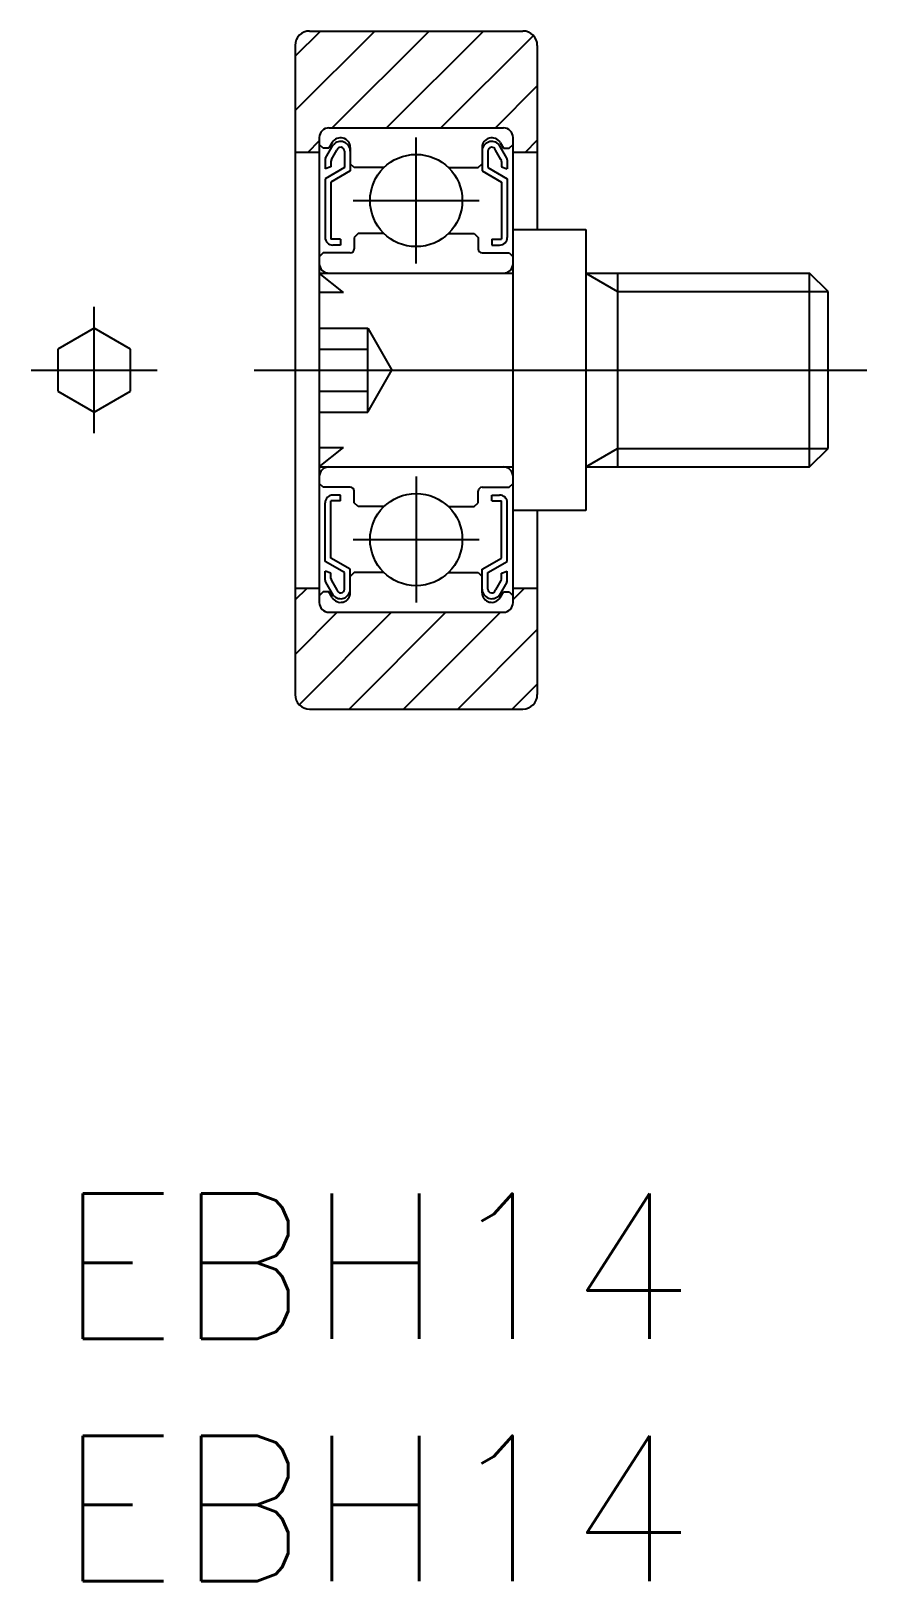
# Model space of a CAD drawing. Extents: x -0.6 to 16.7, y -8 to 24.
import ezdxf

# ---------------------------------------------------------------- set-up
doc = ezdxf.new("R2010")
doc.units = 0
doc.header["$LTSCALE"] = 0.5
doc.linetypes.add('CENTER', pattern=[50.8, 31.75, -6.35, 6.35, -6.35])
doc.linetypes.add('DASHED', pattern=[19.05, 12.7, -6.35])
for name, color, linetype in [('MSM_CENTER', 1, 'CENTER'), ('MSM_CONTINUOUS', 7, 'CONTINUOUS'), ('MSM_DASHED', 4, 'DASHED'), ('MSM_NARROW', 5, 'CONTINUOUS'), ('MSM_PART_NUMBER', 7, 'CONTINUOUS')]:
    doc.layers.add(name, color=color, linetype=linetype)
doc.styles.get("Standard").update_dxf_attribs({"font": 'txt.shx', "height": 3, "bigfont": 'bigfont.shx'})

# ---------------------------------------------------------------- blocks, each defined once
blk = doc.blocks.new('*U2')
at = {"layer": 'MSM_PART_NUMBER'}
blk.add_text('EBH14', height=3, dxfattribs=at).set_placement((0, -3))
blk = doc.blocks.new('*U3')
at = {"layer": 'MSM_PART_NUMBER'}
blk.add_text('EBH14', height=3, dxfattribs=at).set_placement((0, -8))

msp = doc.modelspace()

# ---------------------------------------------------------------- linework, layer by layer
at = {"layer": 'MSM_CENTER'}
for p, q in [((7.398, 19.2), (7.398, 21.8)), ((6.098, 20.5), (8.699, 20.5)), ((0.75, 15.698), (0.75, 18.302)), ((-0.552, 17), (2.052, 17)), ((4.057, 17), (16.702, 17)), ((7.398, 14.8), (7.398, 12.2)), ((6.098, 13.5), (8.699, 13.5))]:
    msp.add_line(p, q, dxfattribs=at)
at = {"layer": 'MSM_CONTINUOUS'}
for p, q in [((5.198, 24), (9.598, 24)), ((4.898, 23.7), (4.898, 10.3)), ((9.898, 23.7), (9.898, 19.9)), ((5.398, 21.8), (5.398, 12.2)), ((5.598, 22), (9.198, 22)), ((9.398, 12.2), (9.398, 21.8)), ((4.898, 21.5), (5.398, 21.5)), ((5.478, 21.58), (5.398, 21.66)), ((5.598, 21.58), (5.478, 21.58)), ((5.529, 21.377), (5.687, 21.651)), ((5.665, 21.696), (5.598, 21.58)), ((5.649, 21.345), (5.76, 21.538)), ((5.918, 21.52), (5.918, 21.18)), ((6.038, 21.596), (6.038, 21.111)), ((8.758, 21.596), (8.758, 21.111)), ((8.878, 21.52), (8.878, 21.18)), ((9.147, 21.345), (9.036, 21.538)), ((9.267, 21.377), (9.11, 21.651)), ((9.131, 21.696), (9.198, 21.58)), ((9.198, 21.58), (9.318, 21.58)), ((9.318, 21.58), (9.398, 21.66)), ((9.398, 21.5), (9.898, 21.5)), ((5.518, 21.337), (5.518, 21.151)), ((5.638, 21.194), (5.518, 21.151)), ((5.918, 21.18), (5.518, 20.949)), ((5.638, 21.305), (5.638, 21.194)), ((6.118, 21.18), (6.038, 21.26)), ((6.731, 21.18), (6.118, 21.18)), ((8.065, 21.18), (8.678, 21.18)), ((8.678, 21.18), (8.758, 21.26)), ((8.878, 21.18), (9.278, 20.949)), ((9.158, 21.305), (9.158, 21.194)), ((9.158, 21.194), (9.278, 21.151)), ((9.278, 21.337), (9.278, 21.151)), ((5.518, 20.949), (5.518, 19.74)), ((6.038, 21.111), (5.638, 20.88)), ((5.638, 20.88), (5.638, 19.7)), ((8.758, 21.111), (9.158, 20.88)), ((9.158, 20.88), (9.158, 19.7)), ((9.278, 20.949), (9.278, 19.74)), ((9.398, 19.9), (10.898, 19.9)), ((10.898, 19.9), (10.898, 14.1)), ((5.838, 19.7), (5.638, 19.7)), ((5.838, 19.58), (5.678, 19.58)), ((5.838, 19.7), (5.838, 19.58)), ((6.198, 19.82), (6.118, 19.74)), ((6.118, 19.74), (6.118, 19.5)), ((6.731, 19.82), (6.198, 19.82)), ((8.065, 19.82), (8.598, 19.82)), ((8.598, 19.82), (8.678, 19.74)), ((8.678, 19.74), (8.678, 19.5)), ((8.958, 19.7), (8.958, 19.58)), ((8.958, 19.7), (9.158, 19.7)), ((8.958, 19.58), (9.118, 19.58)), ((5.478, 19.42), (5.398, 19.34)), ((6.038, 19.42), (5.478, 19.42)), ((8.758, 19.42), (9.318, 19.42)), ((9.318, 19.42), (9.398, 19.34)), ((5.398, 19), (9.398, 19)), ((10.898, 19), (15.519, 19)), ((11.555, 19), (11.555, 15)), ((15.519, 15), (15.519, 19)), ((15.898, 18.621), (15.519, 19)), ((15.898, 15.379), (15.898, 18.621)), ((0.75, 17.866), (0, 17.433)), ((1.5, 17.433), (0.75, 17.866)), ((0, 17.433), (0, 16.567)), ((1.5, 16.567), (1.5, 17.433)), ((0, 16.567), (0.75, 16.134)), ((0.75, 16.134), (1.5, 16.567)), ((15.519, 15), (15.898, 15.379)), ((5.398, 15), (9.398, 15)), ((10.898, 15), (15.519, 15)), ((5.478, 14.58), (5.398, 14.66)), ((6.038, 14.58), (5.478, 14.58)), ((5.838, 14.42), (5.678, 14.42)), ((5.838, 14.3), (5.838, 14.42)), ((6.118, 14.26), (6.118, 14.5)), ((8.678, 14.26), (8.678, 14.5)), ((8.758, 14.58), (9.318, 14.58)), ((8.958, 14.3), (8.958, 14.42)), ((8.958, 14.42), (9.118, 14.42)), ((9.318, 14.58), (9.398, 14.66)), ((5.518, 13.051), (5.518, 14.26)), ((5.638, 13.12), (5.638, 14.3)), ((5.838, 14.3), (5.638, 14.3)), ((6.198, 14.18), (6.118, 14.26)), ((6.731, 14.18), (6.198, 14.18)), ((8.065, 14.18), (8.598, 14.18)), ((8.598, 14.18), (8.678, 14.26)), ((8.958, 14.3), (9.158, 14.3)), ((9.158, 13.12), (9.158, 14.3)), ((9.278, 13.051), (9.278, 14.26)), ((10.898, 14.1), (9.398, 14.1)), ((9.898, 14.1), (9.898, 10.3)), ((6.038, 12.889), (5.638, 13.12)), ((8.758, 12.889), (9.158, 13.12)), ((5.918, 12.82), (5.518, 13.051)), ((5.638, 12.806), (5.518, 12.849)), ((5.518, 12.663), (5.518, 12.849)), ((5.638, 12.695), (5.638, 12.806)), ((5.918, 12.48), (5.918, 12.82)), ((6.038, 12.404), (6.038, 12.889)), ((6.118, 12.82), (6.038, 12.74)), ((6.731, 12.82), (6.118, 12.82)), ((8.065, 12.82), (8.678, 12.82)), ((8.678, 12.82), (8.758, 12.74)), ((8.758, 12.404), (8.758, 12.889)), ((8.878, 12.82), (9.278, 13.051)), ((8.878, 12.48), (8.878, 12.82)), ((9.158, 12.806), (9.278, 12.849)), ((9.158, 12.695), (9.158, 12.806)), ((9.278, 12.663), (9.278, 12.849)), ((4.898, 12.5), (5.398, 12.5)), ((5.529, 12.623), (5.687, 12.349)), ((5.649, 12.655), (5.76, 12.462)), ((9.147, 12.655), (9.036, 12.462)), ((9.267, 12.623), (9.11, 12.349)), ((9.398, 12.5), (9.898, 12.5)), ((5.478, 12.42), (5.398, 12.34)), ((5.598, 12.42), (5.478, 12.42)), ((5.665, 12.304), (5.598, 12.42)), ((9.131, 12.304), (9.198, 12.42)), ((9.198, 12.42), (9.318, 12.42)), ((9.318, 12.42), (9.398, 12.34)), ((5.598, 12), (9.198, 12)), ((5.198, 10), (9.598, 10))]:
    msp.add_line(p, q, dxfattribs=at)
for centre in [(7.398, 20.5), (7.398, 13.5)]:
    msp.add_circle(centre, 0.952, dxfattribs=at)
for centre, radius, start, end in [((5.198, 23.7), 0.3, 90, 180), ((9.598, 23.7), 0.3, 360, 90), ((5.598, 21.8), 0.2, 90, 180), ((5.838, 21.596), 0.2, 0, 150.0002), ((8.958, 21.596), 0.2, 29.9998, 180), ((9.198, 21.8), 0.2, 0, 90), ((5.838, 21.52), 0.2, 0, 139.1892), ((5.838, 21.52), 0.08, 0, 167.1373), ((8.958, 21.52), 0.2, 40.8108, 180), ((8.958, 21.52), 0.08, 12.8627, 180), ((5.598, 21.337), 0.08, 150.0004, 180), ((5.718, 21.305), 0.08, 149.9997, 180), ((9.078, 21.305), 0.08, 0, 30.0003), ((9.198, 21.337), 0.08, 0, 29.9996), ((5.678, 19.74), 0.16, 180, 270), ((9.118, 19.74), 0.16, 270, 360), ((5.598, 19.2), 0.2, 180, 270), ((6.038, 19.5), 0.08, 270.0006, 0), ((8.758, 19.5), 0.08, 180, 269.9994), ((9.198, 19.2), 0.2, 270, 0), ((5.598, 14.8), 0.2, 90, 180), ((9.198, 14.8), 0.2, 0, 90), ((5.678, 14.26), 0.16, 90, 180), ((6.038, 14.5), 0.08, 0, 89.9994), ((8.758, 14.5), 0.08, 90.0006, 180), ((9.118, 14.26), 0.16, 0, 90), ((5.598, 12.663), 0.08, 180, 209.9996), ((5.718, 12.695), 0.08, 180, 210.0003), ((9.078, 12.695), 0.08, 329.9997, 0), ((9.198, 12.663), 0.08, 330.0004, 0), ((5.598, 12.2), 0.2, 180, 270), ((5.838, 12.404), 0.2, 209.9998, 0), ((5.838, 12.48), 0.2, 220.8108, 0), ((5.838, 12.48), 0.08, 192.8627, 0), ((8.958, 12.48), 0.2, 180, 319.1892), ((8.958, 12.404), 0.2, 180, 330.0002), ((8.958, 12.48), 0.08, 180, 347.1373), ((9.198, 12.2), 0.2, 270, 0), ((5.198, 10.3), 0.3, 180, 270), ((9.598, 10.3), 0.3, 270, 0)]:
    msp.add_arc(centre, radius, start, end, dxfattribs=at)
at = {"layer": 'MSM_DASHED'}
for p, q in [((5.898, 18.6), (5.398, 19)), ((5.898, 18.6), (5.398, 18.6)), ((5.398, 17.866), (6.398, 17.866)), ((6.398, 16.134), (6.398, 17.866)), ((6.398, 17.866), (6.898, 17)), ((6.398, 16.25), (6.398, 17.75)), ((5.398, 17.433), (6.398, 17.433)), ((6.398, 16.134), (6.898, 17)), ((5.398, 16.567), (6.398, 16.567)), ((5.398, 16.134), (6.398, 16.134)), ((5.398, 15.4), (5.898, 15.4)), ((5.398, 15), (5.898, 15.4))]:
    msp.add_line(p, q, dxfattribs=at)
at = {"layer": 'MSM_NARROW'}
for p, q in [((4.898, 23.479), (5.42, 24)), ((4.898, 22.356), (6.542, 24)), ((5.665, 22), (7.665, 24)), ((6.787, 22), (8.787, 24)), ((7.91, 22), (9.816, 23.906)), ((9.032, 22), (9.898, 22.866)), ((5.165, 21.5), (5.398, 21.734)), ((9.655, 21.5), (9.898, 21.743)), ((10.898, 19), (11.555, 18.621)), ((11.555, 18.621), (15.898, 18.621)), ((10.898, 15), (11.555, 15.379)), ((11.555, 15.379), (15.898, 15.379)), ((4.898, 12.253), (5.145, 12.5)), ((9.398, 12.263), (9.635, 12.5)), ((4.898, 11.131), (5.767, 12)), ((4.982, 10.092), (6.89, 12)), ((6.012, 10), (8.012, 12)), ((7.135, 10), (9.135, 12)), ((8.258, 10), (9.898, 11.641)), ((9.38, 10), (9.898, 10.518))]:
    msp.add_line(p, q, dxfattribs=at)

# ---------------------------------------------------------------- block references
at = {"layer": 'MSM_CONTINUOUS'}
for name in ['*U2', '*U3']:
    msp.add_blockref(name, (0, 0), dxfattribs=at)

doc.saveas('drawing.dxf')
